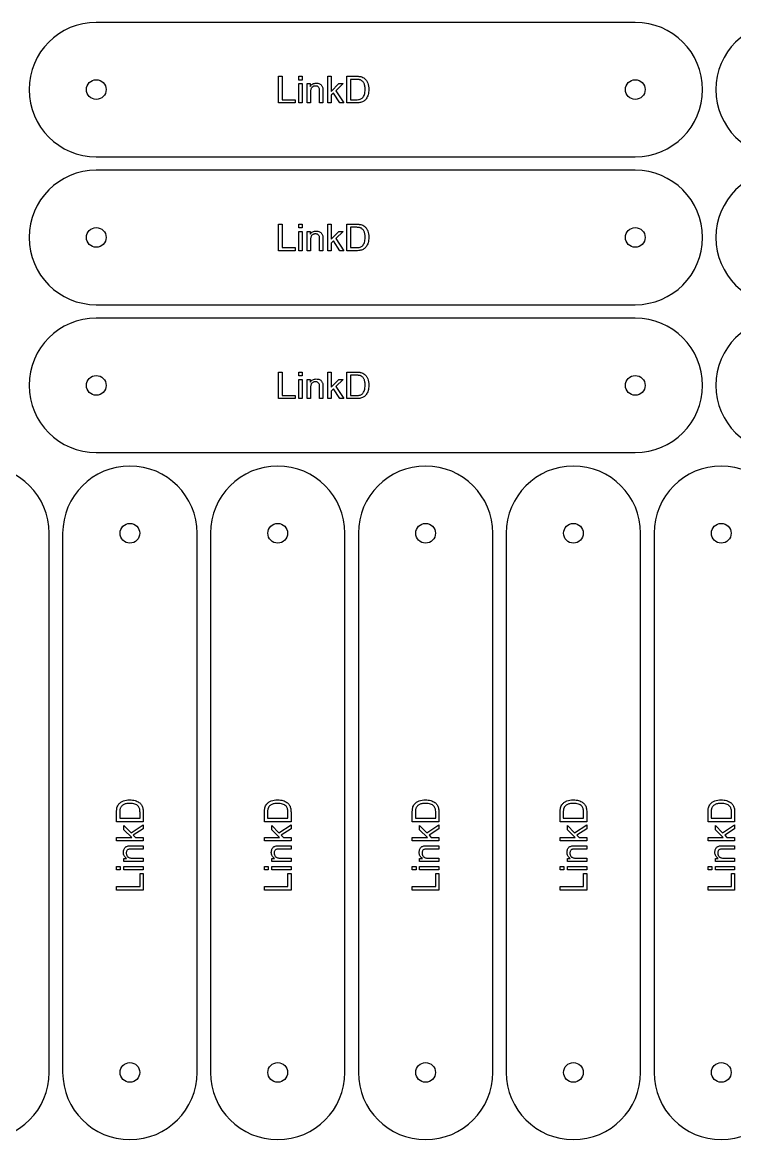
# Model space of a CAD drawing. Header units: millimetres. Extents: x 18 to 1155, y 18 to 1155.
# Drawn here: x 330 to 648, y 639.6 to 1138.2 of the extents above; entities that cross this region are included whole.
import ezdxf

# ---------------------------------------------------------------- set-up
doc = ezdxf.new("R2010")
doc.units = ezdxf.units.MM
doc.layers.add('cut', color=5, linetype='Continuous', true_color=0x0000ff)
doc.layers.add('line engraving', color=1, linetype='Continuous', true_color=0xff0000)

msp = doc.modelspace()

# ---------------------------------------------------------------- linework, layer by layer
at = {"layer": 'cut', "color": 5, "true_color": 0x0000ff}
for points in [[(603.6, 1138.2), (363, 1138.2, 1), (363, 1078.2), (603.6, 1078.2, 1)], [(910.2, 1138.2), (669.6, 1138.2, 1), (669.6, 1078.2), (910.2, 1078.2, 1)], [(603.6, 1072.2), (363, 1072.2, 1), (363, 1012.2), (603.6, 1012.2, 1)], [(910.2, 1072.2), (669.6, 1072.2, 1), (669.6, 1012.2), (910.2, 1012.2, 1)], [(603.6, 1006.2), (363, 1006.2, 1), (363, 946.2), (603.6, 946.2, 1)], [(910.2, 1006.2), (669.6, 1006.2, 1), (669.6, 946.2), (910.2, 946.2, 1)], [(282, 910.2), (282, 669.6, 1), (342, 669.6), (342, 910.2, 1)], [(348, 910.2), (348, 669.6, 1), (408, 669.6), (408, 910.2, 1)], [(414, 910.2), (414, 669.6, 1), (474, 669.6), (474, 910.2, 1)], [(480, 910.2), (480, 669.6, 1), (540, 669.6), (540, 910.2, 1)], [(546, 910.2), (546, 669.6, 1), (606, 669.6), (606, 910.2, 1)], [(612, 910.2), (612, 669.6, 1), (672, 669.6), (672, 910.2, 1)]]:
    msp.add_lwpolyline(points, format="xyb", close=True, dxfattribs=at)
for centre in [(363, 1108.2), (603.6, 1108.2), (363, 1042.2), (603.6, 1042.2), (363, 976.2), (603.6, 976.2), (378, 910.2), (444, 910.2), (510, 910.2), (576, 910.2), (642, 910.2), (378, 669.6), (444, 669.6), (510, 669.6), (576, 669.6), (642, 669.6)]:
    msp.add_circle(centre, 4.4, dxfattribs=at)
at = {"layer": 'line engraving', "color": 1, "true_color": 0xff0000}
for points in [[(444.38, 1102.27), (444.38, 1114.13), (445.95, 1114.13), (445.95, 1103.67), (451.79, 1103.67), (451.79, 1102.27), (444.38, 1102.27)], [(453.48, 1112.46), (453.48, 1114.13), (454.94, 1114.13), (454.94, 1112.46), (453.48, 1112.46)], [(466.38, 1102.27), (466.38, 1114.13), (467.83, 1114.13), (467.83, 1107.37), (471.28, 1110.86), (473.16, 1110.86), (469.88, 1107.67), (473.5, 1102.27), (471.7, 1102.27), (468.86, 1106.66), (467.83, 1105.68), (467.83, 1102.27), (466.38, 1102.27)], [(474.84, 1102.27), (474.84, 1114.13), (478.92, 1114.13), (479.26, 1114.13), (479.57, 1114.12), (479.87, 1114.11), (480.14, 1114.09), (480.4, 1114.06), (480.63, 1114.03), (480.84, 1114), (481.04, 1113.96), (481.53, 1113.82), (481.98, 1113.63), (482.4, 1113.39), (482.77, 1113.11), (483, 1112.91), (483.21, 1112.69), (483.41, 1112.45), (483.59, 1112.21), (483.76, 1111.95), (483.92, 1111.67), (484.05, 1111.39), (484.18, 1111.08), (484.38, 1110.45), (484.53, 1109.76), (484.61, 1109.04), (484.64, 1108.26), (484.62, 1107.61), (484.56, 1106.99), (484.47, 1106.41), (484.33, 1105.87), (484.16, 1105.37), (483.97, 1104.92), (483.75, 1104.51), (483.52, 1104.14), (483.27, 1103.82), (483, 1103.53), (482.73, 1103.28), (482.44, 1103.07), (482.13, 1102.88), (481.79, 1102.72), (481.42, 1102.59), (481.02, 1102.47), (480.59, 1102.38), (480.13, 1102.32), (479.64, 1102.28), (479.12, 1102.27), (474.84, 1102.27)], [(476.41, 1103.67), (478.94, 1103.67), (479.5, 1103.68), (479.99, 1103.72), (480.42, 1103.79), (480.78, 1103.89), (481.1, 1104.01), (481.38, 1104.15), (481.63, 1104.32), (481.84, 1104.5), (482.11, 1104.81), (482.34, 1105.16), (482.54, 1105.56), (482.71, 1106), (482.85, 1106.5), (482.95, 1107.05), (483.01, 1107.64), (483.03, 1108.29), (483.02, 1108.74), (482.99, 1109.17), (482.94, 1109.56), (482.87, 1109.93), (482.79, 1110.28), (482.68, 1110.6), (482.56, 1110.89), (482.41, 1111.15), (482.26, 1111.39), (482.09, 1111.61), (481.92, 1111.81), (481.74, 1111.98), (481.55, 1112.14), (481.35, 1112.28), (481.14, 1112.39), (480.93, 1112.49), (480.76, 1112.54), (480.57, 1112.59), (480.35, 1112.64), (480.11, 1112.67), (479.84, 1112.7), (479.55, 1112.72), (479.24, 1112.73), (478.9, 1112.73), (476.41, 1112.73), (476.41, 1103.67)], [(453.48, 1102.27), (453.48, 1110.86), (454.94, 1110.86), (454.94, 1102.27), (453.48, 1102.27)], [(457.15, 1102.27), (457.15, 1110.86), (458.47, 1110.86), (458.47, 1109.64), (458.72, 1109.97), (458.99, 1110.26), (459.29, 1110.5), (459.62, 1110.7), (459.98, 1110.86), (460.36, 1110.97), (460.77, 1111.03), (461.2, 1111.06), (461.58, 1111.04), (461.95, 1110.99), (462.29, 1110.9), (462.63, 1110.78), (462.93, 1110.63), (463.2, 1110.45), (463.42, 1110.26), (463.6, 1110.04), (463.75, 1109.81), (463.88, 1109.55), (463.98, 1109.27), (464.06, 1108.97), (464.09, 1108.73), (464.12, 1108.41), (464.13, 1108.02), (464.14, 1107.55), (464.14, 1102.27), (462.68, 1102.27), (462.68, 1107.5), (462.67, 1107.91), (462.64, 1108.27), (462.58, 1108.58), (462.51, 1108.83), (462.41, 1109.04), (462.27, 1109.22), (462.11, 1109.39), (461.91, 1109.53), (461.68, 1109.65), (461.44, 1109.73), (461.17, 1109.78), (460.89, 1109.79), (460.66, 1109.78), (460.44, 1109.76), (460.23, 1109.71), (460.03, 1109.65), (459.83, 1109.56), (459.64, 1109.46), (459.46, 1109.34), (459.29, 1109.2), (459.13, 1109.04), (458.99, 1108.84), (458.87, 1108.61), (458.78, 1108.35), (458.71, 1108.05), (458.65, 1107.72), (458.62, 1107.36), (458.61, 1106.96), (458.61, 1102.27), (457.15, 1102.27)], [(444.38, 1036.27), (444.38, 1048.13), (445.95, 1048.13), (445.95, 1037.67), (451.79, 1037.67), (451.79, 1036.27), (444.38, 1036.27)], [(453.48, 1046.46), (453.48, 1048.13), (454.94, 1048.13), (454.94, 1046.46), (453.48, 1046.46)], [(466.38, 1036.27), (466.38, 1048.13), (467.83, 1048.13), (467.83, 1041.37), (471.28, 1044.86), (473.16, 1044.86), (469.88, 1041.67), (473.5, 1036.27), (471.7, 1036.27), (468.86, 1040.66), (467.83, 1039.68), (467.83, 1036.27), (466.38, 1036.27)], [(474.84, 1036.27), (474.84, 1048.13), (478.92, 1048.13), (479.26, 1048.13), (479.57, 1048.12), (479.87, 1048.11), (480.14, 1048.09), (480.4, 1048.06), (480.63, 1048.03), (480.84, 1048), (481.04, 1047.96), (481.53, 1047.82), (481.98, 1047.63), (482.4, 1047.39), (482.77, 1047.11), (483, 1046.91), (483.21, 1046.69), (483.41, 1046.45), (483.59, 1046.21), (483.76, 1045.95), (483.92, 1045.67), (484.05, 1045.39), (484.18, 1045.08), (484.38, 1044.45), (484.53, 1043.76), (484.61, 1043.04), (484.64, 1042.26), (484.62, 1041.61), (484.56, 1040.99), (484.47, 1040.41), (484.33, 1039.87), (484.16, 1039.37), (483.97, 1038.92), (483.75, 1038.51), (483.52, 1038.14), (483.27, 1037.82), (483, 1037.53), (482.73, 1037.28), (482.44, 1037.07), (482.13, 1036.88), (481.79, 1036.72), (481.42, 1036.59), (481.02, 1036.47), (480.59, 1036.38), (480.13, 1036.32), (479.64, 1036.28), (479.12, 1036.27), (474.84, 1036.27)], [(453.48, 1036.27), (453.48, 1044.86), (454.94, 1044.86), (454.94, 1036.27), (453.48, 1036.27)], [(457.15, 1036.27), (457.15, 1044.86), (458.47, 1044.86), (458.47, 1043.64), (458.72, 1043.97), (458.99, 1044.26), (459.29, 1044.5), (459.62, 1044.7), (459.98, 1044.86), (460.36, 1044.97), (460.77, 1045.03), (461.2, 1045.06), (461.58, 1045.04), (461.95, 1044.99), (462.29, 1044.9), (462.63, 1044.78), (462.93, 1044.63), (463.2, 1044.45), (463.42, 1044.26), (463.6, 1044.04), (463.75, 1043.81), (463.88, 1043.55), (463.98, 1043.27), (464.06, 1042.97), (464.09, 1042.73), (464.12, 1042.41), (464.13, 1042.02), (464.14, 1041.55), (464.14, 1036.27), (462.68, 1036.27), (462.68, 1041.5), (462.67, 1041.91), (462.64, 1042.27), (462.58, 1042.58), (462.51, 1042.83), (462.41, 1043.04), (462.27, 1043.22), (462.11, 1043.39), (461.91, 1043.53), (461.68, 1043.65), (461.44, 1043.73), (461.17, 1043.78), (460.89, 1043.79), (460.66, 1043.78), (460.44, 1043.76), (460.23, 1043.71), (460.03, 1043.65), (459.83, 1043.56), (459.64, 1043.46), (459.46, 1043.34), (459.29, 1043.2), (459.13, 1043.04), (458.99, 1042.84), (458.87, 1042.61), (458.78, 1042.35), (458.71, 1042.05), (458.65, 1041.72), (458.62, 1041.36), (458.61, 1040.96), (458.61, 1036.27), (457.15, 1036.27)], [(476.41, 1037.67), (478.94, 1037.67), (479.5, 1037.68), (479.99, 1037.72), (480.42, 1037.79), (480.78, 1037.89), (481.1, 1038.01), (481.38, 1038.15), (481.63, 1038.32), (481.84, 1038.5), (482.11, 1038.81), (482.34, 1039.16), (482.54, 1039.56), (482.71, 1040), (482.85, 1040.5), (482.95, 1041.05), (483.01, 1041.64), (483.03, 1042.29), (483.02, 1042.74), (482.99, 1043.17), (482.94, 1043.56), (482.87, 1043.93), (482.79, 1044.28), (482.68, 1044.6), (482.56, 1044.89), (482.41, 1045.15), (482.26, 1045.39), (482.09, 1045.61), (481.92, 1045.81), (481.74, 1045.98), (481.55, 1046.14), (481.35, 1046.28), (481.14, 1046.39), (480.93, 1046.49), (480.76, 1046.54), (480.57, 1046.59), (480.35, 1046.64), (480.11, 1046.67), (479.84, 1046.7), (479.55, 1046.72), (479.24, 1046.73), (478.9, 1046.73), (476.41, 1046.73), (476.41, 1037.67)], [(444.38, 970.27), (444.38, 982.13), (445.95, 982.13), (445.95, 971.67), (451.79, 971.67), (451.79, 970.27), (444.38, 970.27)], [(453.48, 980.46), (453.48, 982.13), (454.94, 982.13), (454.94, 980.46), (453.48, 980.46)], [(453.48, 970.27), (453.48, 978.86), (454.94, 978.86), (454.94, 970.27), (453.48, 970.27)], [(457.15, 970.27), (457.15, 978.86), (458.47, 978.86), (458.47, 977.64), (458.72, 977.97), (458.99, 978.26), (459.29, 978.5), (459.62, 978.7), (459.98, 978.86), (460.36, 978.97), (460.77, 979.03), (461.2, 979.06), (461.58, 979.04), (461.95, 978.99), (462.29, 978.9), (462.63, 978.78), (462.93, 978.63), (463.2, 978.45), (463.42, 978.26), (463.6, 978.04), (463.75, 977.81), (463.88, 977.55), (463.98, 977.27), (464.06, 976.97), (464.09, 976.73), (464.12, 976.41), (464.13, 976.02), (464.14, 975.55), (464.14, 970.27), (462.68, 970.27), (462.68, 975.5), (462.67, 975.91), (462.64, 976.27), (462.58, 976.58), (462.51, 976.83), (462.41, 977.04), (462.27, 977.22), (462.11, 977.39), (461.91, 977.53), (461.68, 977.65), (461.44, 977.73), (461.17, 977.78), (460.89, 977.79), (460.66, 977.78), (460.44, 977.76), (460.23, 977.71), (460.03, 977.65), (459.83, 977.56), (459.64, 977.46), (459.46, 977.34), (459.29, 977.2), (459.13, 977.04), (458.99, 976.84), (458.87, 976.61), (458.78, 976.35), (458.71, 976.05), (458.65, 975.72), (458.62, 975.36), (458.61, 974.96), (458.61, 970.27), (457.15, 970.27)], [(466.38, 970.27), (466.38, 982.13), (467.83, 982.13), (467.83, 975.37), (471.28, 978.86), (473.16, 978.86), (469.88, 975.67), (473.5, 970.27), (471.7, 970.27), (468.86, 974.66), (467.83, 973.68), (467.83, 970.27), (466.38, 970.27)], [(474.84, 970.27), (474.84, 982.13), (478.92, 982.13), (479.26, 982.13), (479.57, 982.12), (479.87, 982.11), (480.14, 982.09), (480.4, 982.06), (480.63, 982.03), (480.84, 982), (481.04, 981.96), (481.53, 981.82), (481.98, 981.63), (482.4, 981.39), (482.77, 981.11), (483, 980.91), (483.21, 980.69), (483.41, 980.45), (483.59, 980.21), (483.76, 979.95), (483.92, 979.67), (484.05, 979.39), (484.18, 979.08), (484.38, 978.45), (484.53, 977.76), (484.61, 977.04), (484.64, 976.26), (484.62, 975.61), (484.56, 974.99), (484.47, 974.41), (484.33, 973.87), (484.16, 973.37), (483.97, 972.92), (483.75, 972.51), (483.52, 972.14), (483.27, 971.82), (483, 971.53), (482.73, 971.28), (482.44, 971.07), (482.13, 970.88), (481.79, 970.72), (481.42, 970.59), (481.02, 970.47), (480.59, 970.38), (480.13, 970.32), (479.64, 970.28), (479.12, 970.27), (474.84, 970.27)], [(476.41, 971.67), (478.94, 971.67), (479.5, 971.68), (479.99, 971.72), (480.42, 971.79), (480.78, 971.89), (481.1, 972.01), (481.38, 972.15), (481.63, 972.32), (481.84, 972.5), (482.11, 972.81), (482.34, 973.16), (482.54, 973.56), (482.71, 974), (482.85, 974.5), (482.95, 975.05), (483.01, 975.64), (483.03, 976.29), (483.02, 976.74), (482.99, 977.17), (482.94, 977.56), (482.87, 977.93), (482.79, 978.28), (482.68, 978.6), (482.56, 978.89), (482.41, 979.15), (482.26, 979.39), (482.09, 979.61), (481.92, 979.81), (481.74, 979.98), (481.55, 980.14), (481.35, 980.28), (481.14, 980.39), (480.93, 980.49), (480.76, 980.54), (480.57, 980.59), (480.35, 980.64), (480.11, 980.67), (479.84, 980.7), (479.55, 980.72), (479.24, 980.73), (478.9, 980.73), (476.41, 980.73), (476.41, 971.67)], [(383.93, 781.44), (372.07, 781.44), (372.07, 785.52), (372.07, 785.86), (372.08, 786.17), (372.09, 786.47), (372.11, 786.74), (372.14, 787), (372.17, 787.23), (372.2, 787.44), (372.24, 787.64), (372.38, 788.13), (372.57, 788.58), (372.81, 789), (373.09, 789.37), (373.29, 789.6), (373.51, 789.81), (373.75, 790.01), (373.99, 790.19), (374.25, 790.36), (374.53, 790.52), (374.81, 790.65), (375.12, 790.78), (375.75, 790.98), (376.44, 791.13), (377.16, 791.21), (377.94, 791.24), (378.59, 791.22), (379.21, 791.16), (379.79, 791.07), (380.33, 790.93), (380.83, 790.76), (381.28, 790.57), (381.69, 790.35), (382.06, 790.12), (382.38, 789.87), (382.67, 789.6), (382.92, 789.33), (383.13, 789.04), (383.32, 788.73), (383.48, 788.39), (383.61, 788.02), (383.73, 787.62), (383.82, 787.19), (383.88, 786.73), (383.92, 786.24), (383.93, 785.72), (383.93, 781.44)], [(382.53, 783.01), (382.53, 785.54), (382.52, 786.1), (382.48, 786.59), (382.41, 787.02), (382.31, 787.38), (382.19, 787.7), (382.05, 787.98), (381.88, 788.23), (381.7, 788.44), (381.39, 788.71), (381.04, 788.94), (380.64, 789.14), (380.2, 789.31), (379.7, 789.45), (379.15, 789.55), (378.56, 789.61), (377.91, 789.63), (377.46, 789.62), (377.03, 789.59), (376.64, 789.54), (376.27, 789.47), (375.92, 789.39), (375.6, 789.28), (375.31, 789.16), (375.05, 789.01), (374.81, 788.86), (374.59, 788.69), (374.39, 788.52), (374.22, 788.34), (374.06, 788.15), (373.92, 787.95), (373.81, 787.74), (373.71, 787.53), (373.66, 787.36), (373.61, 787.17), (373.56, 786.95), (373.53, 786.71), (373.5, 786.44), (373.48, 786.15), (373.47, 785.84), (373.47, 785.5), (373.47, 783.01), (382.53, 783.01)], [(449.93, 781.44), (438.07, 781.44), (438.07, 785.52), (438.07, 785.86), (438.08, 786.17), (438.09, 786.47), (438.11, 786.74), (438.14, 787), (438.17, 787.23), (438.2, 787.44), (438.24, 787.64), (438.38, 788.13), (438.57, 788.58), (438.81, 789), (439.09, 789.37), (439.29, 789.6), (439.51, 789.81), (439.75, 790.01), (439.99, 790.19), (440.25, 790.36), (440.53, 790.52), (440.81, 790.65), (441.12, 790.78), (441.75, 790.98), (442.44, 791.13), (443.16, 791.21), (443.94, 791.24), (444.59, 791.22), (445.21, 791.16), (445.79, 791.07), (446.33, 790.93), (446.83, 790.76), (447.28, 790.57), (447.69, 790.35), (448.06, 790.12), (448.38, 789.87), (448.67, 789.6), (448.92, 789.33), (449.13, 789.04), (449.32, 788.73), (449.48, 788.39), (449.61, 788.02), (449.73, 787.62), (449.82, 787.19), (449.88, 786.73), (449.92, 786.24), (449.93, 785.72), (449.93, 781.44)], [(448.53, 783.01), (448.53, 785.54), (448.52, 786.1), (448.48, 786.59), (448.41, 787.02), (448.31, 787.38), (448.19, 787.7), (448.05, 787.98), (447.88, 788.23), (447.7, 788.44), (447.39, 788.71), (447.04, 788.94), (446.64, 789.14), (446.2, 789.31), (445.7, 789.45), (445.15, 789.55), (444.56, 789.61), (443.91, 789.63), (443.46, 789.62), (443.03, 789.59), (442.64, 789.54), (442.27, 789.47), (441.92, 789.39), (441.6, 789.28), (441.31, 789.16), (441.05, 789.01), (440.81, 788.86), (440.59, 788.69), (440.39, 788.52), (440.22, 788.34), (440.06, 788.15), (439.92, 787.95), (439.81, 787.74), (439.71, 787.53), (439.66, 787.36), (439.61, 787.17), (439.56, 786.95), (439.53, 786.71), (439.5, 786.44), (439.48, 786.15), (439.47, 785.84), (439.47, 785.5), (439.47, 783.01), (448.53, 783.01)], [(515.93, 781.44), (504.07, 781.44), (504.07, 785.52), (504.07, 785.86), (504.08, 786.17), (504.09, 786.47), (504.11, 786.74), (504.14, 787), (504.17, 787.23), (504.2, 787.44), (504.24, 787.64), (504.38, 788.13), (504.57, 788.58), (504.81, 789), (505.09, 789.37), (505.29, 789.6), (505.51, 789.81), (505.75, 790.01), (505.99, 790.19), (506.25, 790.36), (506.53, 790.52), (506.81, 790.65), (507.12, 790.78), (507.75, 790.98), (508.44, 791.13), (509.16, 791.21), (509.94, 791.24), (510.59, 791.22), (511.21, 791.16), (511.79, 791.07), (512.33, 790.93), (512.83, 790.76), (513.28, 790.57), (513.69, 790.35), (514.06, 790.12), (514.38, 789.87), (514.67, 789.6), (514.92, 789.33), (515.13, 789.04), (515.32, 788.73), (515.48, 788.39), (515.61, 788.02), (515.73, 787.62), (515.82, 787.19), (515.88, 786.73), (515.92, 786.24), (515.93, 785.72), (515.93, 781.44)], [(514.53, 783.01), (514.53, 785.54), (514.52, 786.1), (514.48, 786.59), (514.41, 787.02), (514.31, 787.38), (514.19, 787.7), (514.05, 787.98), (513.88, 788.23), (513.7, 788.44), (513.39, 788.71), (513.04, 788.94), (512.64, 789.14), (512.2, 789.31), (511.7, 789.45), (511.15, 789.55), (510.56, 789.61), (509.91, 789.63), (509.46, 789.62), (509.03, 789.59), (508.64, 789.54), (508.27, 789.47), (507.92, 789.39), (507.6, 789.28), (507.31, 789.16), (507.05, 789.01), (506.81, 788.86), (506.59, 788.69), (506.39, 788.52), (506.22, 788.34), (506.06, 788.15), (505.92, 787.95), (505.81, 787.74), (505.71, 787.53), (505.66, 787.36), (505.61, 787.17), (505.56, 786.95), (505.53, 786.71), (505.5, 786.44), (505.48, 786.15), (505.47, 785.84), (505.47, 785.5), (505.47, 783.01), (514.53, 783.01)], [(581.93, 781.44), (570.07, 781.44), (570.07, 785.52), (570.07, 785.86), (570.08, 786.17), (570.09, 786.47), (570.11, 786.74), (570.14, 787), (570.17, 787.23), (570.2, 787.44), (570.24, 787.64), (570.38, 788.13), (570.57, 788.58), (570.81, 789), (571.09, 789.37), (571.29, 789.6), (571.51, 789.81), (571.75, 790.01), (571.99, 790.19), (572.25, 790.36), (572.53, 790.52), (572.81, 790.65), (573.12, 790.78), (573.75, 790.98), (574.44, 791.13), (575.16, 791.21), (575.94, 791.24), (576.59, 791.22), (577.21, 791.16), (577.79, 791.07), (578.33, 790.93), (578.83, 790.76), (579.28, 790.57), (579.69, 790.35), (580.06, 790.12), (580.38, 789.87), (580.67, 789.6), (580.92, 789.33), (581.13, 789.04), (581.32, 788.73), (581.48, 788.39), (581.61, 788.02), (581.73, 787.62), (581.82, 787.19), (581.88, 786.73), (581.92, 786.24), (581.93, 785.72), (581.93, 781.44)], [(580.53, 783.01), (580.53, 785.54), (580.52, 786.1), (580.48, 786.59), (580.41, 787.02), (580.31, 787.38), (580.19, 787.7), (580.05, 787.98), (579.88, 788.23), (579.7, 788.44), (579.39, 788.71), (579.04, 788.94), (578.64, 789.14), (578.2, 789.31), (577.7, 789.45), (577.15, 789.55), (576.56, 789.61), (575.91, 789.63), (575.46, 789.62), (575.03, 789.59), (574.64, 789.54), (574.27, 789.47), (573.92, 789.39), (573.6, 789.28), (573.31, 789.16), (573.05, 789.01), (572.81, 788.86), (572.59, 788.69), (572.39, 788.52), (572.22, 788.34), (572.06, 788.15), (571.92, 787.95), (571.81, 787.74), (571.71, 787.53), (571.66, 787.36), (571.61, 787.17), (571.56, 786.95), (571.53, 786.71), (571.5, 786.44), (571.48, 786.15), (571.47, 785.84), (571.47, 785.5), (571.47, 783.01), (580.53, 783.01)], [(647.93, 781.44), (636.07, 781.44), (636.07, 785.52), (636.07, 785.86), (636.08, 786.17), (636.09, 786.47), (636.11, 786.74), (636.14, 787), (636.17, 787.23), (636.2, 787.44), (636.24, 787.64), (636.38, 788.13), (636.57, 788.58), (636.81, 789), (637.09, 789.37), (637.29, 789.6), (637.51, 789.81), (637.75, 790.01), (637.99, 790.19), (638.25, 790.36), (638.53, 790.52), (638.81, 790.65), (639.12, 790.78), (639.75, 790.98), (640.44, 791.13), (641.16, 791.21), (641.94, 791.24), (642.59, 791.22), (643.21, 791.16), (643.79, 791.07), (644.33, 790.93), (644.83, 790.76), (645.28, 790.57), (645.69, 790.35), (646.06, 790.12), (646.38, 789.87), (646.67, 789.6), (646.92, 789.33), (647.13, 789.04), (647.32, 788.73), (647.48, 788.39), (647.61, 788.02), (647.73, 787.62), (647.82, 787.19), (647.88, 786.73), (647.92, 786.24), (647.93, 785.72), (647.93, 781.44)], [(646.53, 783.01), (646.53, 785.54), (646.52, 786.1), (646.48, 786.59), (646.41, 787.02), (646.31, 787.38), (646.19, 787.7), (646.05, 787.98), (645.88, 788.23), (645.7, 788.44), (645.39, 788.71), (645.04, 788.94), (644.64, 789.14), (644.2, 789.31), (643.7, 789.45), (643.15, 789.55), (642.56, 789.61), (641.91, 789.63), (641.46, 789.62), (641.03, 789.59), (640.64, 789.54), (640.27, 789.47), (639.92, 789.39), (639.6, 789.28), (639.31, 789.16), (639.05, 789.01), (638.81, 788.86), (638.59, 788.69), (638.39, 788.52), (638.22, 788.34), (638.06, 788.15), (637.92, 787.95), (637.81, 787.74), (637.71, 787.53), (637.66, 787.36), (637.61, 787.17), (637.56, 786.95), (637.53, 786.71), (637.5, 786.44), (637.48, 786.15), (637.47, 785.84), (637.47, 785.5), (637.47, 783.01), (646.53, 783.01)], [(383.93, 772.98), (372.07, 772.98), (372.07, 774.43), (378.83, 774.43), (375.34, 777.88), (375.34, 779.76), (378.53, 776.48), (383.93, 780.1), (383.93, 778.3), (379.54, 775.46), (380.52, 774.43), (383.93, 774.43), (383.93, 772.98)], [(449.93, 772.98), (438.07, 772.98), (438.07, 774.43), (444.83, 774.43), (441.34, 777.88), (441.34, 779.76), (444.53, 776.48), (449.93, 780.1), (449.93, 778.3), (445.54, 775.46), (446.52, 774.43), (449.93, 774.43), (449.93, 772.98)], [(515.93, 772.98), (504.07, 772.98), (504.07, 774.43), (510.83, 774.43), (507.34, 777.88), (507.34, 779.76), (510.53, 776.48), (515.93, 780.1), (515.93, 778.3), (511.54, 775.46), (512.52, 774.43), (515.93, 774.43), (515.93, 772.98)], [(581.93, 772.98), (570.07, 772.98), (570.07, 774.43), (576.83, 774.43), (573.34, 777.88), (573.34, 779.76), (576.53, 776.48), (581.93, 780.1), (581.93, 778.3), (577.54, 775.46), (578.52, 774.43), (581.93, 774.43), (581.93, 772.98)], [(647.93, 772.98), (636.07, 772.98), (636.07, 774.43), (642.83, 774.43), (639.34, 777.88), (639.34, 779.76), (642.53, 776.48), (647.93, 780.1), (647.93, 778.3), (643.54, 775.46), (644.52, 774.43), (647.93, 774.43), (647.93, 772.98)], [(383.93, 763.75), (375.34, 763.75), (375.34, 765.07), (376.56, 765.07), (376.23, 765.32), (375.94, 765.59), (375.7, 765.89), (375.5, 766.22), (375.34, 766.58), (375.23, 766.96), (375.17, 767.37), (375.14, 767.8), (375.16, 768.18), (375.21, 768.55), (375.3, 768.89), (375.42, 769.23), (375.57, 769.53), (375.75, 769.8), (375.94, 770.02), (376.16, 770.2), (376.39, 770.35), (376.65, 770.48), (376.93, 770.58), (377.23, 770.66), (377.47, 770.69), (377.79, 770.72), (378.18, 770.73), (378.65, 770.74), (383.93, 770.74), (383.93, 769.28), (378.7, 769.28), (378.29, 769.27), (377.93, 769.24), (377.62, 769.18), (377.37, 769.11), (377.16, 769.01), (376.98, 768.87), (376.81, 768.71), (376.67, 768.51), (376.55, 768.28), (376.47, 768.04), (376.42, 767.77), (376.41, 767.49), (376.42, 767.26), (376.44, 767.04), (376.49, 766.83), (376.55, 766.63), (376.64, 766.43), (376.74, 766.24), (376.86, 766.06), (377, 765.89), (377.16, 765.73), (377.36, 765.59), (377.59, 765.47), (377.85, 765.38), (378.15, 765.31), (378.48, 765.25), (378.84, 765.22), (379.24, 765.21), (383.93, 765.21), (383.93, 763.75)], [(449.93, 763.75), (441.34, 763.75), (441.34, 765.07), (442.56, 765.07), (442.23, 765.32), (441.94, 765.59), (441.7, 765.89), (441.5, 766.22), (441.34, 766.58), (441.23, 766.96), (441.17, 767.37), (441.14, 767.8), (441.16, 768.18), (441.21, 768.55), (441.3, 768.89), (441.42, 769.23), (441.57, 769.53), (441.75, 769.8), (441.94, 770.02), (442.16, 770.2), (442.39, 770.35), (442.65, 770.48), (442.93, 770.58), (443.23, 770.66), (443.47, 770.69), (443.79, 770.72), (444.18, 770.73), (444.65, 770.74), (449.93, 770.74), (449.93, 769.28), (444.7, 769.28), (444.29, 769.27), (443.93, 769.24), (443.62, 769.18), (443.37, 769.11), (443.16, 769.01), (442.98, 768.87), (442.81, 768.71), (442.67, 768.51), (442.55, 768.28), (442.47, 768.04), (442.42, 767.77), (442.41, 767.49), (442.42, 767.26), (442.44, 767.04), (442.49, 766.83), (442.55, 766.63), (442.64, 766.43), (442.74, 766.24), (442.86, 766.06), (443, 765.89), (443.16, 765.73), (443.36, 765.59), (443.59, 765.47), (443.85, 765.38), (444.15, 765.31), (444.48, 765.25), (444.84, 765.22), (445.24, 765.21), (449.93, 765.21), (449.93, 763.75)], [(515.93, 763.75), (507.34, 763.75), (507.34, 765.07), (508.56, 765.07), (508.23, 765.32), (507.94, 765.59), (507.7, 765.89), (507.5, 766.22), (507.34, 766.58), (507.23, 766.96), (507.17, 767.37), (507.14, 767.8), (507.16, 768.18), (507.21, 768.55), (507.3, 768.89), (507.42, 769.23), (507.57, 769.53), (507.75, 769.8), (507.94, 770.02), (508.16, 770.2), (508.39, 770.35), (508.65, 770.48), (508.93, 770.58), (509.23, 770.66), (509.47, 770.69), (509.79, 770.72), (510.18, 770.73), (510.65, 770.74), (515.93, 770.74), (515.93, 769.28), (510.7, 769.28), (510.29, 769.27), (509.93, 769.24), (509.62, 769.18), (509.37, 769.11), (509.16, 769.01), (508.98, 768.87), (508.81, 768.71), (508.67, 768.51), (508.55, 768.28), (508.47, 768.04), (508.42, 767.77), (508.41, 767.49), (508.42, 767.26), (508.44, 767.04), (508.49, 766.83), (508.55, 766.63), (508.64, 766.43), (508.74, 766.24), (508.86, 766.06), (509, 765.89), (509.16, 765.73), (509.36, 765.59), (509.59, 765.47), (509.85, 765.38), (510.15, 765.31), (510.48, 765.25), (510.84, 765.22), (511.24, 765.21), (515.93, 765.21), (515.93, 763.75)], [(581.93, 763.75), (573.34, 763.75), (573.34, 765.07), (574.56, 765.07), (574.23, 765.32), (573.94, 765.59), (573.7, 765.89), (573.5, 766.22), (573.34, 766.58), (573.23, 766.96), (573.17, 767.37), (573.14, 767.8), (573.16, 768.18), (573.21, 768.55), (573.3, 768.89), (573.42, 769.23), (573.57, 769.53), (573.75, 769.8), (573.94, 770.02), (574.16, 770.2), (574.39, 770.35), (574.65, 770.48), (574.93, 770.58), (575.23, 770.66), (575.47, 770.69), (575.79, 770.72), (576.18, 770.73), (576.65, 770.74), (581.93, 770.74), (581.93, 769.28), (576.7, 769.28), (576.29, 769.27), (575.93, 769.24), (575.62, 769.18), (575.37, 769.11), (575.16, 769.01), (574.98, 768.87), (574.81, 768.71), (574.67, 768.51), (574.55, 768.28), (574.47, 768.04), (574.42, 767.77), (574.41, 767.49), (574.42, 767.26), (574.44, 767.04), (574.49, 766.83), (574.55, 766.63), (574.64, 766.43), (574.74, 766.24), (574.86, 766.06), (575, 765.89), (575.16, 765.73), (575.36, 765.59), (575.59, 765.47), (575.85, 765.38), (576.15, 765.31), (576.48, 765.25), (576.84, 765.22), (577.24, 765.21), (581.93, 765.21), (581.93, 763.75)], [(647.93, 763.75), (639.34, 763.75), (639.34, 765.07), (640.56, 765.07), (640.23, 765.32), (639.94, 765.59), (639.7, 765.89), (639.5, 766.22), (639.34, 766.58), (639.23, 766.96), (639.17, 767.37), (639.14, 767.8), (639.16, 768.18), (639.21, 768.55), (639.3, 768.89), (639.42, 769.23), (639.57, 769.53), (639.75, 769.8), (639.94, 770.02), (640.16, 770.2), (640.39, 770.35), (640.65, 770.48), (640.93, 770.58), (641.23, 770.66), (641.47, 770.69), (641.79, 770.72), (642.18, 770.73), (642.65, 770.74), (647.93, 770.74), (647.93, 769.28), (642.7, 769.28), (642.29, 769.27), (641.93, 769.24), (641.62, 769.18), (641.37, 769.11), (641.16, 769.01), (640.98, 768.87), (640.81, 768.71), (640.67, 768.51), (640.55, 768.28), (640.47, 768.04), (640.42, 767.77), (640.41, 767.49), (640.42, 767.26), (640.44, 767.04), (640.49, 766.83), (640.55, 766.63), (640.64, 766.43), (640.74, 766.24), (640.86, 766.06), (641, 765.89), (641.16, 765.73), (641.36, 765.59), (641.59, 765.47), (641.85, 765.38), (642.15, 765.31), (642.48, 765.25), (642.84, 765.22), (643.24, 765.21), (647.93, 765.21), (647.93, 763.75)], [(373.74, 760.08), (372.07, 760.08), (372.07, 761.54), (373.74, 761.54), (373.74, 760.08)], [(383.93, 750.98), (372.07, 750.98), (372.07, 752.55), (382.53, 752.55), (382.53, 758.39), (383.93, 758.39), (383.93, 750.98)], [(383.93, 760.08), (375.34, 760.08), (375.34, 761.54), (383.93, 761.54), (383.93, 760.08)], [(439.74, 760.08), (438.07, 760.08), (438.07, 761.54), (439.74, 761.54), (439.74, 760.08)], [(449.93, 750.98), (438.07, 750.98), (438.07, 752.55), (448.53, 752.55), (448.53, 758.39), (449.93, 758.39), (449.93, 750.98)], [(449.93, 760.08), (441.34, 760.08), (441.34, 761.54), (449.93, 761.54), (449.93, 760.08)], [(505.74, 760.08), (504.07, 760.08), (504.07, 761.54), (505.74, 761.54), (505.74, 760.08)], [(515.93, 750.98), (504.07, 750.98), (504.07, 752.55), (514.53, 752.55), (514.53, 758.39), (515.93, 758.39), (515.93, 750.98)], [(515.93, 760.08), (507.34, 760.08), (507.34, 761.54), (515.93, 761.54), (515.93, 760.08)], [(571.74, 760.08), (570.07, 760.08), (570.07, 761.54), (571.74, 761.54), (571.74, 760.08)], [(581.93, 750.98), (570.07, 750.98), (570.07, 752.55), (580.53, 752.55), (580.53, 758.39), (581.93, 758.39), (581.93, 750.98)], [(581.93, 760.08), (573.34, 760.08), (573.34, 761.54), (581.93, 761.54), (581.93, 760.08)], [(637.74, 760.08), (636.07, 760.08), (636.07, 761.54), (637.74, 761.54), (637.74, 760.08)], [(647.93, 750.98), (636.07, 750.98), (636.07, 752.55), (646.53, 752.55), (646.53, 758.39), (647.93, 758.39), (647.93, 750.98)], [(647.93, 760.08), (639.34, 760.08), (639.34, 761.54), (647.93, 761.54), (647.93, 760.08)]]:
    msp.add_lwpolyline(points, dxfattribs=at)

doc.saveas('drawing.dxf')
